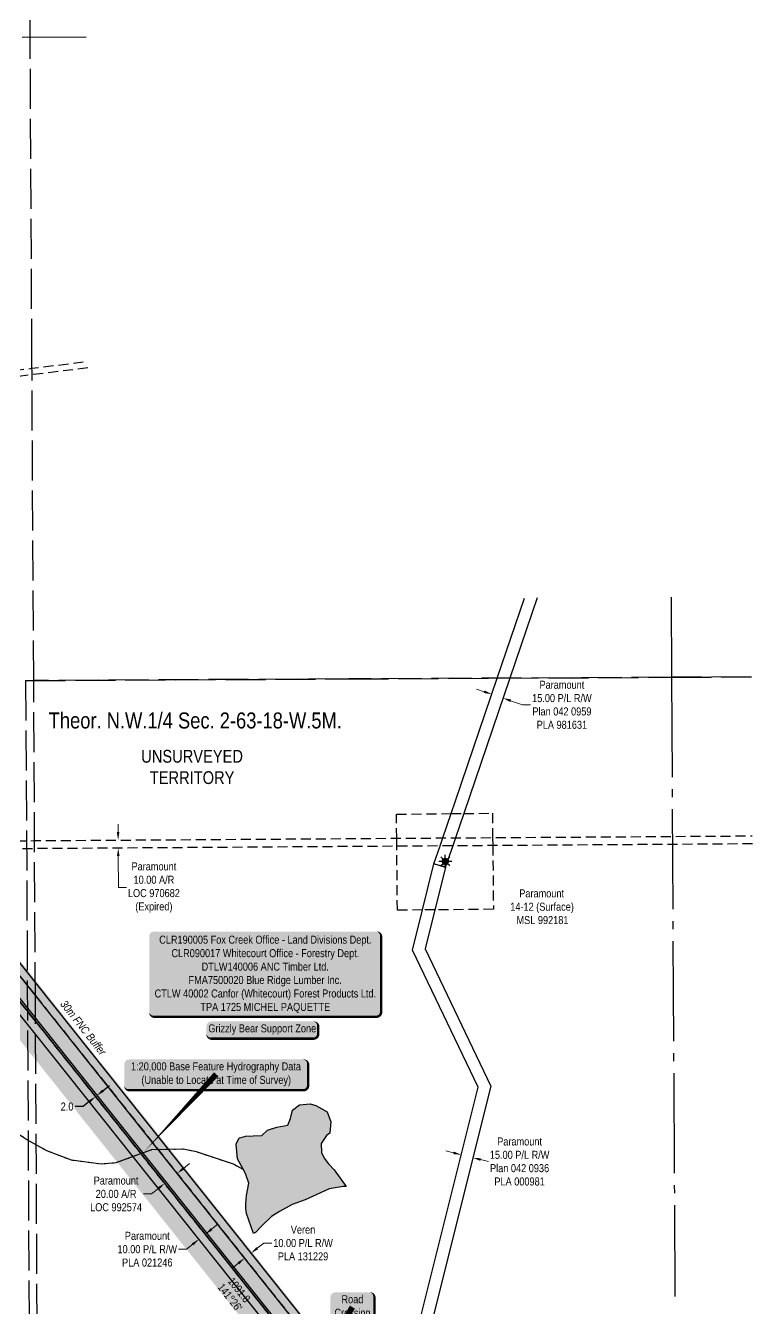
# Model space of a CAD drawing. Extents: x 518691 to 525422, y 6029591 to 6034645.
# Drawn here: x 524505 to 525414, y 6030524 to 6032127 of the extents above; entities that cross this region are included whole.
import ezdxf
from ezdxf.enums import TextEntityAlignment as Align

# ---------------------------------------------------------------- set-up
doc = ezdxf.new("R2010")
doc.units = 0
doc.header["$LTSCALE"] = 5
doc.header["$PDSIZE"] = 0.5
for name, pattern in [('foc-ACCESSROAD', [3.75, 2.5, -1.25]), ('foc-QUARTERLINE', [33, 25, -3, 2, -3]), ('foc-UNSURVEYED', [12.5, 10, -2.5]), ('foc-WHEELTRACKS', [2, 0.4, -1.6])]:
    doc.linetypes.add(name, pattern=pattern)
for name, color, linetype in [('AS-WILDLIFE-BLOCK', 131, 'Continuous'), ('C-RW', 13, 'Continuous'), ('C-SYMBOL', 7, 'Continuous'), ('CG-NOTES', 7, 'Continuous'), ('F-AR', 190, 'foc-ACCESSROAD'), ('F-RW', 190, 'Continuous'), ('F-WS', 190, 'foc-ACCESSROAD'), ('F-WS-S', 190, 'Continuous'), ('L-BD', 7, 'Continuous'), ('L-QSEC', 8, 'foc-QUARTERLINE'), ('L-UNS-T', 3, 'Continuous'), ('L-USEC', 7, 'foc-UNSURVEYED'), ('P-BUFFER-H 30m', 51, 'Continuous'), ('P-FNC BUFFER-T', 40, 'Continuous'), ('P-PROPOSED', 10, 'Continuous'), ('P-PROPOSED-H', 21, 'Continuous'), ('P-TXT', 4, 'Continuous'), ('T-WATER', 160, 'Continuous'), ('T-WATER-H', 133, 'Continuous'), ('T-WATER-P3', 160, 'foc-WHEELTRACKS'), ('T-WATER-T', 170, 'Continuous')]:
    doc.layers.add(name, color=color, linetype=linetype)
for name, color, linetype, lineweight in [('C-RW-T', 13, 'Continuous', 9), ('F-AR-T', 190, 'Continuous', 9), ('F-RW-T', 190, 'Continuous', 9), ('F-WS-T', 190, 'Continuous', 9)]:
    doc.layers.add(name, color=color, linetype=linetype, lineweight=lineweight)
doc.layers.add('P-75m DRAINAGE AREA', color=7, linetype='Continuous', true_color=0xf1f8f1)
doc.styles.add('175L', font='ARIALN.TTF', dxfattribs={"height": 20})
doc.styles.add('80', font='ARIALN.TTF', dxfattribs={"height": 10})
doc.styles.add('80CG', font='ARIALN.TTF', dxfattribs={"height": 10})
doc.styles.add('80L', font='ARIALN.TTF', dxfattribs={"height": 10})
doc.styles.add('80LS', font='ARIALNI.TTF', dxfattribs={"height": 10})
doc.styles.add('foc-LtypeFont', font='ARIALN.TTF', dxfattribs={"height": 7.35})
doc.linetypes.add('foc-TOPO-flowdirection-NOLINE', pattern='A,0,[">",foc-LtypeFont,S=0.3,R=0,X=0,Y=-0.945],-20,[">",foc-LtypeFont,S=0.3,R=0,X=0,Y=-0.945],0', length=20)
doc.dimstyles.new('Compass 5 000', dxfattribs={"dimscale": 5, "dimtxt": 9, "dimasz": 2, "dimexe": 0.2, "dimexo": 0.0625, "dimgap": 0.5, "dimtad": 0, "dimtih": 1, "dimtoh": 1, "dimzin": 0, "dimdsep": 46, "dimtxsty": '80CG', "dimcen": 0.1, "dimse1": 1, "dimse2": 1, "dimclrd": 256, "dimclrt": 256, "dimaunit": 1, "dimadec": 4, "dimazin": 0, "dimtfac": 0.06, "dimtofl": 0, "dimtmove": 0, "dimatfit": 1, "dimfxl": 0.2, "dimtolj": 1, "dimtzin": 0, "dimlwd": -1, "dimarcsym": 0})

# ---------------------------------------------------------------- blocks, each defined once
blk = doc.blocks.new('*D59')
at = {"layer": 'C-RW-T', "transparency": 16777216}
for p, q in [((524794.9, 6030599.1), (524803.2, 6030605.6)), ((524803.2, 6030605.6), (524813.2, 6030605.6)), ((524771.5, 6030580.4), (524763.7, 6030574.1))]:
    blk.add_line(p, q, dxfattribs=at)
for points in [[(524793.9, 6030600.4), (524796, 6030597.8), (524787.1, 6030592.8)], [(524770.4, 6030581.7), (524772.5, 6030579.1), (524779.3, 6030586.6)]]:
    blk.add_solid(points, dxfattribs=at)
at = {"layer": 'Defpoints', "color": 0, "transparency": 16777216}
for p in [(524779.2, 6030602.8), (524771.3, 6030596.6), (524787.1, 6030592.8)]:
    blk.add_point(p, dxfattribs=at)
at = {"layer": 'C-RW-T', "transparency": 16777216, "insert": (524852.3, 6030605.6), "char_height": 10, "attachment_point": 5, "style": '80CG'}
blk.add_mtext('\\A1;Veren\\P10.00 P/L R/W\\PPLA 131229', dxfattribs=at)
blk = doc.blocks.new('*D66')
at = {"layer": 'Defpoints', "color": 0, "transparency": 16777216}
for p in [(524621.1, 6031109.3), (524686.1, 6031109.7), (524686.2, 6031099.7)]:
    blk.add_point(p, dxfattribs=at)
at = {"layer": 'F-AR-T', "transparency": 16777216}
for p, q in [((524621.1, 6031119.3), (524621, 6031129.3)), ((524621.3, 6031089.3), (524621.5, 6031049.9)), ((524621.5, 6031049.9), (524631.5, 6031049.9))]:
    blk.add_line(p, q, dxfattribs=at)
for points in [[(524622.7, 6031119.3), (524619.4, 6031119.3), (524621.1, 6031109.3)], [(524622.9, 6031089.3), (524619.6, 6031089.3), (524621.2, 6031099.3)]]:
    blk.add_solid(points, dxfattribs=at)
at = {"layer": 'F-AR-T', "transparency": 16777216, "insert": (524665.8, 6031049.9), "char_height": 10, "attachment_point": 5, "style": '80CG'}
blk.add_mtext('\\A1;Paramount\\P10.00 A/R\\PLOC 970682\\P(Expired)', dxfattribs=at)
blk = doc.blocks.new('*D67')
at = {"layer": 'Defpoints', "color": 0, "transparency": 16777216}
for p in [(524639.8, 6030729.8), (524655.4, 6030742.2), (524694.9, 6030692.6)]:
    blk.add_point(p, dxfattribs=at)
at = {"layer": 'F-AR-T', "transparency": 16777216}
for p, q in [((524702.7, 6030698.8), (524710.5, 6030705.1)), ((524662.8, 6030667), (524652.8, 6030667)), ((524671.5, 6030674), (524662.8, 6030667))]:
    blk.add_line(p, q, dxfattribs=at)
for points in [[(524701.6, 6030700.1), (524703.7, 6030697.5), (524694.9, 6030692.6)], [(524670.4, 6030675.3), (524672.5, 6030672.7), (524679.3, 6030680.2)]]:
    blk.add_solid(points, dxfattribs=at)
at = {"layer": 'F-AR-T', "transparency": 16777216, "insert": (524618.5, 6030667), "char_height": 10, "attachment_point": 5, "style": '80CG'}
blk.add_mtext('\\A1;Paramount\\P20.00 A/R\\PLOC 992574', dxfattribs=at)
blk = doc.blocks.new('*D80')
at = {"layer": 'Defpoints', "color": 0, "transparency": 16777216}
for p in [(525058.8, 6030750.6), (525073.3, 6030747), (525050.1, 6030716)]:
    blk.add_point(p, dxfattribs=at)
at = {"layer": 'F-RW-T', "transparency": 16777216}
for p, q in [((525040.4, 6030718.4), (525030.7, 6030720.8)), ((525074.4, 6030709.9), (525084.1, 6030707.5))]:
    blk.add_line(p, q, dxfattribs=at)
for points in [[(525040.8, 6030720), (525040, 6030716.8), (525050.1, 6030716)], [(525074.8, 6030711.5), (525073.9, 6030708.3), (525064.6, 6030712.3)]]:
    blk.add_solid(points, dxfattribs=at)
at = {"layer": 'F-RW-T', "transparency": 16777216, "insert": (525123.1, 6030707.5), "char_height": 10, "attachment_point": 5, "style": '80CG'}
blk.add_mtext('\\A1;Paramount\\P15.00 P/L R/W\\PPlan 042 0936\\PPLA 000981', dxfattribs=at)
blk = doc.blocks.new('*D81')
at = {"layer": 'Defpoints', "color": 0, "transparency": 16777216}
for p in [(524690.9, 6030649.7), (524698.7, 6030655.9), (524722.2, 6030610.4)]:
    blk.add_point(p, dxfattribs=at)
at = {"layer": 'F-RW-T', "transparency": 16777216}
for p, q in [((524737.8, 6030622.8), (524745.6, 6030629.1)), ((524714.4, 6030604.1), (524706.5, 6030597.9)), ((524706.5, 6030597.9), (524696.5, 6030597.9))]:
    blk.add_line(p, q, dxfattribs=at)
for points in [[(524736.8, 6030624.1), (524738.9, 6030621.5), (524730, 6030616.6)], [(524713.3, 6030605.4), (524715.4, 6030602.8), (524722.2, 6030610.4)]]:
    blk.add_solid(points, dxfattribs=at)
at = {"layer": 'F-RW-T', "transparency": 16777216, "insert": (524657.5, 6030597.9), "char_height": 10, "attachment_point": 5, "style": '80CG'}
blk.add_mtext('\\A1;Paramount\\P10.00 P/L R/W\\PPLA 021246', dxfattribs=at)
blk = doc.blocks.new('*D82')
at = {"layer": 'Defpoints', "color": 0, "transparency": 16777216}
for p in [(525087, 6031287.7), (525101.1, 6031282.8), (525102.5, 6031286.7)]:
    blk.add_point(p, dxfattribs=at)
at = {"layer": 'F-RW-T', "transparency": 16777216}
for p, q in [((525078.8, 6031294.8), (525069.4, 6031298)), ((525111.9, 6031283.5), (525126.9, 6031278.4)), ((525126.9, 6031278.4), (525136.9, 6031278.4))]:
    blk.add_line(p, q, dxfattribs=at)
for points in [[(525079.4, 6031296.4), (525078.3, 6031293.2), (525088.3, 6031291.6)], [(525112.5, 6031285.1), (525111.4, 6031281.9), (525102.5, 6031286.7)]]:
    blk.add_solid(points, dxfattribs=at)
at = {"layer": 'F-RW-T', "transparency": 16777216, "insert": (525176, 6031278.4), "char_height": 10, "attachment_point": 5, "style": '80CG'}
blk.add_mtext('\\A1;Paramount\\P15.00 P/L R/W\\PPlan 042 0959\\PPLA 981631', dxfattribs=at)
blk = doc.blocks.new('*D83')
at = {"layer": 'Defpoints', "color": 0, "transparency": 16777216}
for p in [(524990.2, 6030476.4), (525004.8, 6030472.7), (525003.3, 6030466.7)]:
    blk.add_point(p, dxfattribs=at)
at = {"layer": 'F-RW-T', "transparency": 16777216}
for p, q in [((524979, 6030472.8), (524969.3, 6030475.2)), ((525013, 6030464.3), (525024, 6030461.5))]:
    blk.add_line(p, q, dxfattribs=at)
for points in [[(524979.4, 6030474.4), (524978.6, 6030471.2), (524988.7, 6030470.3)], [(525013.4, 6030465.9), (525012.6, 6030462.7), (525003.3, 6030466.7)]]:
    blk.add_solid(points, dxfattribs=at)
at = {"layer": 'F-RW-T', "transparency": 16777216, "insert": (525063, 6030461.5), "char_height": 10, "attachment_point": 5, "style": '80CG'}
blk.add_mtext('\\A1;Paramount\\P15.00 P/L R/W\\PPlan 042 0936\\PPLA 000981', dxfattribs=at)
blk = doc.blocks.new('*U56')
h = blk.add_hatch(color=255)
edge = h.paths.add_edge_path()
edge.add_line((-139, -54), (139, -54))
edge.add_arc((139, -48), 6, 270, 360)
edge.add_line((145, -48), (145, 46.5))
edge.add_arc((139, 46.5), 6, 0, 90)
edge.add_line((139, 52.5), (-139, 52.5))
edge.add_arc((-139, 46.5), 6, 90, 180)
edge.add_line((-145, 46.5), (-145, -48))
edge.add_arc((-139, -48), 6, 180, 270)
at = {"color": 44, "flags": 128}
blk.add_lwpolyline([(-139, -54, 3, 3, 0), (139, -54, 3, 3, 0.414214), (145, -48, 3, 3, 0), (145, 46.5, 3, 0, 0.414214), (139, 52.5, 0, 0, 0), (-139, 52.5, 0, 0, 0.414214), (-145, 46.5, 0, 0, 0), (-145, -48, 0, 3, 0.414214)], format="xyseb", close=True, dxfattribs=at)
at = {"color": 44, "style": '80'}
blk.add_attdef('ENTER_TEXT_001', (-36, -5), '', height=10, dxfattribs=at)
blk = doc.blocks.new('GAS')
h = blk.add_hatch(color=255)
h.dxf.hatch_style = 1
edge = h.paths.add_edge_path()
edge.add_arc((0, 0), 0.9, 0, 360)
for p, q in [((-0.81, 0), (-1.62, 0)), ((-0.57, 0.57), (-1.14, 1.14)), ((0, 0.81), (0, 1.62)), ((0.57, 0.57), (1.14, 1.14)), ((1.62, 0), (0.81, 0)), ((-0.57, -0.57), (-1.14, -1.14)), ((0, -0.81), (0, -1.62)), ((1.14, -1.14), (0.57, -0.57))]:
    blk.add_line(p, q)
blk.add_circle((0, 0), 0.8)
blk = doc.blocks.new('*D112')
at = {"layer": 'Defpoints', "color": 0, "transparency": 16777216}
for p in [(524592.8, 6030788.7), (524595.7, 6030785), (524597.3, 6030786.3)]:
    blk.add_point(p, dxfattribs=at)
at = {"layer": 'P-TXT', "transparency": 16777216}
for p, q in [((524602.2, 6030796.1), (524610.1, 6030802.4)), ((524585, 6030782.4), (524577.2, 6030776.2)), ((524577.2, 6030776.2), (524567.2, 6030776.2))]:
    blk.add_line(p, q, dxfattribs=at)
for points in [[(524601.2, 6030797.5), (524603.3, 6030794.8), (524594.4, 6030789.9)], [(524584, 6030783.7), (524586.1, 6030781.1), (524592.8, 6030788.7)]]:
    blk.add_solid(points, dxfattribs=at)
at = {"layer": 'P-TXT', "transparency": 16777216, "insert": (524557.2, 6030776.2), "char_height": 10, "attachment_point": 5, "style": '80CG'}
blk.add_mtext('\\A1;2.0', dxfattribs=at)
blk = doc.blocks.new('*U26')
h = blk.add_hatch(color=255)
edge = h.paths.add_edge_path()
edge.add_line((-109, -20), (109, -20))
edge.add_arc((109, -14), 6, 270, 360)
edge.add_line((115, -14), (115, 12.5))
edge.add_arc((109, 12.5), 6, 0, 90)
edge.add_line((109, 18.5), (-109, 18.5))
edge.add_arc((-109, 12.5), 6, 90, 180)
edge.add_line((-115, 12.5), (-115, -14))
edge.add_arc((-109, -14), 6, 180, 270)
at = {"color": 170, "flags": 128}
blk.add_lwpolyline([(-109, -20, 3, 3, 0), (109, -20, 3, 3, 0.414214), (115, -14, 3, 3, 0), (115, 12.5, 3, 0, 0.414214), (109, 18.5, 0, 0, 0), (-109, 18.5, 0, 0, 0.414214), (-115, 12.5, 0, 0, 0), (-115, -14, 0, 3, 0.414214)], format="xyseb", close=True, dxfattribs=at)
at = {"color": 170, "style": '80'}
blk.add_attdef('ENTER_TEXT_001', (-26.8, -4.9), '', height=10, dxfattribs=at)
blk = doc.blocks.new('*U114')
at = {"layer": 'T-WATER-T', "flags": 128}
blk.add_lwpolyline([(-91.3, -98, 0, 7.5, 0), (0, 0, 2, 2, 0)], format="xyseb", dxfattribs=at)
at = {"layer": 'T-WATER-T'}
ref = blk.add_blockref('*U26', (0, 0), dxfattribs=at)
ref.add_attrib('ENTER_TEXT_001', '1:20,000 Base Feature Hydrography Data', (-106.7, 4.9), dxfattribs={"layer": '0', "color": 170, "height": 10, "style": '80'})
ref.add_attrib('ENTER_TEXT_002', '(Unable to Locate at Time of Survey)', (-93.6, -12), dxfattribs={"layer": '0', "color": 170, "height": 10, "style": '80'})
blk = doc.blocks.new('*U117')
h = blk.add_hatch(color=59)
edge = h.paths.add_edge_path()
edge.add_line((-21.5, -20), (21.5, -20))
edge.add_arc((21.5, -14), 6, 270, 360)
edge.add_line((27.5, -14), (27.5, 12.5))
edge.add_arc((21.5, 12.5), 6, 0, 90)
edge.add_line((21.5, 18.5), (-21.5, 18.5))
edge.add_arc((-21.5, 12.5), 6, 90, 180)
edge.add_line((-27.5, 12.5), (-27.5, -14))
edge.add_arc((-21.5, -14), 6, 180, 270)
at = {"color": 1, "flags": 128}
blk.add_lwpolyline([(-21.5, -20, 3, 3, 0), (21.5, -20, 3, 3, 0.414214), (27.5, -14, 3, 3, 0), (27.5, 12.5, 3, 0, 0.414214), (21.5, 18.5, 0, 0, 0), (-21.5, 18.5, 0, 0, 0.414214), (-27.5, 12.5, 0, 0, 0), (-27.5, -14, 0, 3, 0.414214)], format="xyseb", close=True, dxfattribs=at)
blk.add_lwpolyline([(-46.5, -75.8, 0, 7.5, 0), (0, 0, 0, 0, 0)], format="xyseb", dxfattribs=at)
at = {"color": 1, "style": '80'}
blk.add_attdef('ENTER_TEXT_001', (-36, -5), '', height=10, dxfattribs=at)
blk = doc.blocks.new('*U124')
h = blk.add_hatch(color=255)
edge = h.paths.add_edge_path()
edge.add_line((-64, -11.5), (64, -11.5))
edge.add_arc((64, -5.5), 6, 270, 360)
edge.add_line((70, -5.5), (70, 4))
edge.add_arc((64, 4), 6, 0, 90)
edge.add_line((64, 10), (-64, 10))
edge.add_arc((-64, 4), 6, 90, 180)
edge.add_line((-70, 4), (-70, -5.5))
edge.add_arc((-64, -5.5), 6, 180, 270)
at = {"color": 131, "flags": 128}
blk.add_lwpolyline([(-64, -11.5, 3, 3, 0), (64, -11.5, 3, 3, 0.414214), (70, -5.5, 3, 3, 0), (70, 4, 3, 0, 0.414214), (64, 10, 0, 0, 0), (-64, 10, 0, 0, 0.414214), (-70, 4, 0, 0, 0), (-70, -5.5, 0, 3, 0.414214)], format="xyseb", close=True, dxfattribs=at)
at = {"color": 131, "style": '80'}
blk.add_attdef('ENTER_TEXT_001', (-36, -5), '', height=10, dxfattribs=at)

msp = doc.modelspace()

# ---------------------------------------------------------------- hatches: boundary and pattern name
at = {"layer": 'P-BUFFER-H 30m'}
h = msp.add_hatch(color=256, dxfattribs=at)
h.dxf.hatch_style = 1
edge = h.paths.add_edge_path()
edge.add_line((522844.747, 6032942.539), (522843.567, 6032944.15))
edge.add_line((522843.567, 6032944.15), (522353.986, 6033612.885))
edge.add_line((522353.986, 6033612.885), (522281.043, 6033712.516))
edge.add_arc((522305.237, 6033730.229), 29.984, 216.106155, 216.209042, ccw=False)
edge.add_line((522281.011, 6033712.56), (522006.108, 6034089.462))
edge.add_line((522006.108, 6034089.462), (521945.102, 6034102.892))
edge.add_arc((521951.549, 6034132.176), 29.984, 217.588402, 257.584128, ccw=False)
edge.add_line((521927.789, 6034113.885), (521926.783, 6034115.192))
edge.add_line((521926.783, 6034115.192), (521355.316, 6033701.106))
edge.add_line((521355.316, 6033701.106), (521282.978, 6033648.693))
edge.add_line((521282.978, 6033648.693), (521220.863, 6033603.423))
edge.add_arc((521203.202, 6033627.655), 29.984, 180.271517, 306.08468, ccw=False)
edge.add_line((521173.218, 6033627.513), (521173.206, 6033629.979))
edge.add_arc((521203.191, 6033630.121), 29.984, 126.08468, 180.271517, ccw=False)
edge.add_line((521185.53, 6033654.353), (521246.516, 6033698.799))
edge.add_arc((521264.176, 6033674.568), 29.984, 125.92532, 126.08468, ccw=False)
edge.add_line((521246.583, 6033698.849), (521318.957, 6033751.287))
edge.add_line((521318.957, 6033751.287), (521915.582, 6034183.603))
edge.add_arc((521933.176, 6034159.322), 29.984, 37.588402, 125.927139, ccw=False)
edge.add_line((521956.936, 6034177.612), (521969.794, 6034160.909))
edge.add_line((521969.794, 6034160.909), (522031.259, 6034147.377))
edge.add_arc((522024.812, 6034118.094), 29.984, 36.106155, 77.584128, ccw=False)
edge.add_line((522049.038, 6034135.764), (522331.061, 6033749.1))
edge.add_line((522331.061, 6033749.1), (522403.987, 6033649.492))
edge.add_line((522403.987, 6033649.492), (522894.864, 6032978.987))
edge.add_line((522894.864, 6032978.987), (523031.754, 6032792.003))
edge.add_line((523031.754, 6032792.003), (523255.287, 6032490.823))
edge.add_arc((523231.209, 6032472.953), 29.984, 36.347782, 36.582397, ccw=False)
edge.add_line((523255.36, 6032490.724), (523327.669, 6032392.459))
edge.add_line((523327.669, 6032392.459), (523698.84, 6031887.466))
edge.add_line((523698.84, 6031887.466), (523760.357, 6031872.476))
edge.add_arc((523753.259, 6031843.344), 29.984, 38.307171, 76.305951, ccw=False)
edge.add_line((523776.788, 6031861.931), (524348.048, 6031138.776))
edge.add_arc((524324.519, 6031120.189), 29.984, 37.74167, 38.307171, ccw=False)
edge.add_line((524348.23, 6031138.543), (524369.315, 6031111.303))
edge.add_line((524369.315, 6031111.303), (524415.298, 6031062.576))
edge.add_arc((524393.49, 6031041.996), 29.984, 38.556384, 43.339832, ccw=False)
edge.add_line((524416.938, 6031060.685), (525097.242, 6030207.151))
edge.add_arc((525073.794, 6030188.462), 29.984, 29.646613, 38.556384, ccw=False)
edge.add_line((525099.853, 6030203.294), (525136.421, 6030139.045))
edge.add_arc((525110.362, 6030124.214), 29.984, -51.087541, 29.646613, ccw=False)
edge.add_line((525129.196, 6030100.882), (525076.58, 6030058.408))
edge.add_arc((525057.746, 6030081.739), 29.984, 218.912459, 308.912459, ccw=False)
edge.add_line((525034.415, 6030062.905), (525033.159, 6030064.461))
edge.add_arc((525056.491, 6030083.295), 29.984, 128.912459, 218.912459, ccw=False)
edge.add_line((525037.656, 6030106.626), (525069.116, 6030132.022))
edge.add_line((525069.116, 6030132.022), (525047.23, 6030170.476))
edge.add_line((525047.23, 6030170.476), (524369.312, 6031021.017))
edge.add_line((524369.312, 6031021.017), (524323.173, 6031069.91))
edge.add_arc((524344.981, 6031090.489), 29.984, 217.74167, 223.339832, ccw=False)
edge.add_line((524321.269, 6031072.136), (524299.324, 6031100.487))
edge.add_line((524299.324, 6031100.487), (523734.988, 6031814.877))
edge.add_line((523734.988, 6031814.877), (523672.863, 6031830.014))
edge.add_arc((523679.961, 6031859.146), 29.984, 216.315971, 256.305951, ccw=False)
edge.add_line((523655.801, 6031841.388), (523277.748, 6032355.745))
edge.add_line((523277.748, 6032355.745), (523205.486, 6032453.946))
edge.add_line((523205.486, 6032453.946), (522981.931, 6032755.156))
edge.add_arc((523006.009, 6032773.026), 29.984, 216.207959, 216.5824, ccw=False)
edge.add_line((522981.815, 6032755.313), (522844.747, 6032942.539))
at = {"layer": 'P-PROPOSED-H'}
h = msp.add_hatch(color=256, dxfattribs=at)
h.dxf.hatch_style = 1
h.paths.add_polyline_path([(522868.939, 6032960.253), (522867.758, 6032961.866), (522378.18, 6033630.598), (522305.237, 6033730.229), (522023.643, 6034116.304), (521951.549, 6034132.176), (521932.776, 6034156.563), (521337.723, 6033725.386), (521265.352, 6033672.95), (521203.202, 6033627.655), (521203.191, 6033630.121), (521264.176, 6033674.568), (521336.549, 6033727.006), (521933.176, 6034159.322), (521952.69, 6034133.972), (522024.812, 6034118.094), (522306.852, 6033731.409), (522379.794, 6033631.779), (522870.67, 6032961.274), (523007.618, 6032774.212), (523231.209, 6032472.953), (523303.518, 6032374.688), (523681.141, 6031860.916), (523753.259, 6031843.344), (524324.519, 6031120.189), (524346.501, 6031091.79), (524393.49, 6031041.996), (525073.794, 6030188.462), (525110.362, 6030124.214), (525057.746, 6030081.739), (525056.491, 6030083.295), (525107.784, 6030124.702), (525072.134, 6030187.338), (524391.979, 6031040.685), (524344.981, 6031090.489), (524322.945, 6031118.958), (523752.117, 6031841.565), (523679.961, 6031859.146), (523301.908, 6032373.503), (523229.6, 6032471.767), (523006.009, 6032773.026)])
at = {"layer": 'T-WATER-H'}
h = msp.add_hatch(color=256, dxfattribs=at)
h.dxf.hatch_style = 1
h.paths.add_polyline_path([(524790.178, 6030617.696), (524781.715, 6030642.757), (524780.685, 6030648.356), (524780.655, 6030654.986), (524781.634, 6030665.175), (524784.633, 6030680.462), (524780.523, 6030692.671), (524770.282, 6030710.968), (524768.691, 6030729.296), (524772.231, 6030736.954), (524774.986, 6030737.653), (524780.36, 6030739.014), (524790.02, 6030739.564), (524800.7, 6030740.115), (524807.8, 6030746.753), (524819.489, 6030750.362), (524833.209, 6030752.962), (524836.739, 6030761.121), (524839.248, 6030771.829), (524847.868, 6030778.479), (524861.088, 6030779.548), (524868.218, 6030777.538), (524875.868, 6030773.489), (524882.488, 6030769.439), (524887.108, 6030757.23), (524885.639, 6030742.963), (524881.495, 6030740.042), (524875, 6030730.195), (524875.55, 6030718.986), (524878.621, 6030711.867), (524884.241, 6030704.757), (524891.391, 6030697.149), (524906.226, 6030676.316), (524902.662, 6030676.301), (524884.862, 6030673.181), (524868.613, 6030665.992), (524854.903, 6030659.834), (524838.734, 6030653.663), (524822.915, 6030644.946), (524812.755, 6030638.797), (524801.096, 6030627.549), (524792.996, 6030618.861)])

# ---------------------------------------------------------------- linework, layer by layer
at = {"layer": 'C-RW'}
for points in [[(524843.324, 6030506.248), (524517.601, 6030915.107), (524487.235, 6030953.225), (524407.126, 6031053.778), (524364.736, 6031099.029), (524361.206, 6031102.796), (524356.127, 6031109.225), (524353.428, 6031112.579), (524199.78, 6031307.176), (523951.557, 6031621.547), (523945.756, 6031628.894), (523863.118, 6031733.565), (523861.996, 6031734.986), (523764.099, 6031858.993), (523692.234, 6031876.484), (523674.58, 6031900.49), (523522.029, 6032107.935)], [(523534.399, 6032107.998), (523674.491, 6031917.497), (523698.136, 6031885.343), (523769.814, 6031867.897), (523957.369, 6031630.328), (523963.169, 6031622.982), (524212.474, 6031307.239), (524361.248, 6031118.815), (524363.948, 6031115.462), (524368.794, 6031109.328), (524369.152, 6031108.945), (524372.036, 6031105.867), (524378.722, 6031098.73), (524414.701, 6031060.324), (524487.147, 6030969.389), (524517.513, 6030931.271), (524856.062, 6030506.311)]]:
    msp.add_lwpolyline(points, dxfattribs=at)
at = {"layer": 'F-AR', "flags": 128}
for points in [[(522779.259, 6031480.65), (522849.056, 6031489.373), (522879.197, 6031493.141), (523484.017, 6031568.736), (523536.822, 6031578.401), (523676.183, 6031595.615), (523910.776, 6031624.575), (523922.382, 6031626.008), (523945.756, 6031628.894), (523957.369, 6031630.328), (524483.202, 6031695.292), (524513.341, 6031699.014), (524583.137, 6031707.635)], [(524583.181, 6031699.578), (524513.385, 6031690.957), (524483.246, 6031687.234), (523963.169, 6031622.982), (523951.557, 6031621.547), (523928.185, 6031618.661), (523916.58, 6031617.228), (523676.225, 6031587.557), (523537.802, 6031570.46), (523485.009, 6031560.795), (522879.237, 6031485.082), (522849.097, 6031481.315), (522779.299, 6031472.591)], [(525414.169, 6031104.561), (525314.171, 6031103.897), (525089.521, 6031102.391), (525039.488, 6031102.057), (525023.612, 6031101.952), (524969.49, 6031101.591), (524516.604, 6031098.6), (524486.446, 6031098.399), (524416.123, 6031097.932), (524378.722, 6031098.73), (524364.736, 6031099.029), (524361.206, 6031102.796), (524356.127, 6031109.225), (524369.152, 6031108.945), (524416.198, 6031107.935), (524486.392, 6031108.402), (524516.55, 6031108.602), (524969.384, 6031111.596), (525027.032, 6031111.979), (525042.907, 6031112.085), (525089.414, 6031112.396), (525314.115, 6031113.9), (525414.113, 6031114.564)]]:
    msp.add_lwpolyline(points, dxfattribs=at)
at = {"layer": 'F-AR'}
msp.add_lwpolyline([(524818.046, 6030506.121), (524517.777, 6030882.856), (524487.41, 6030920.954), (524391.979, 6031040.685), (524346.116, 6031089.277), (524344.981, 6031090.489), (524361.206, 6031102.796), (524364.736, 6031099.029), (524407.126, 6031053.778), (524487.235, 6030953.225), (524517.601, 6030915.107), (524843.324, 6030506.248)], dxfattribs=at)
at = {"layer": 'F-RW'}
for points in [[(525145.18, 6031411.935), (525111.008, 6031311.749), (525053.284, 6031142.513), (525042.907, 6031112.085), (525039.488, 6031102.057), (525030.617, 6031076.161), (525030.453, 6031075.571), (525030.287, 6031074.943), (525016.059, 6031079.812), (525023.612, 6031101.952), (525027.032, 6031111.979), (525037.386, 6031142.344), (525042.87, 6031158.422), (525095.141, 6031311.669), (525129.312, 6031411.856)], [(524805.316, 6030506.058), (524517.864, 6030866.702), (524487.498, 6030904.799), (524384.405, 6031034.139), (524346.636, 6031074.087), (524338.032, 6031075.175), (524332.32, 6031080.859), (524321.492, 6031091.634), (524317.99, 6031095.065), (524310.773, 6031102.133), (524321.373, 6031112.853), (524322.094, 6031112.14), (524332.041, 6031102.303), (524344.363, 6031090.019), (524344.962, 6031089.423), (524346.116, 6031089.277), (524391.979, 6031040.685), (524487.41, 6030920.954), (524517.777, 6030882.854), (524818.046, 6030506.122)], [(524997.884, 6030507.022), (525071.184, 6030800.308), (524989.033, 6030971.687), (525001.59, 6031021.923), (525016.059, 6031079.812), (525030.617, 6031076.161), (525030.453, 6031075.571), (525030.287, 6031074.943), (525017.085, 6031022.087), (525004.889, 6030973.294), (525087.039, 6030801.916), (525013.356, 6030507.1)]]:
    msp.add_lwpolyline(points, dxfattribs=at)
at = {"layer": 'F-WS'}
msp.add_lwpolyline([(525001.59, 6031021.923), (524970.342, 6031021.59), (524969.49, 6031101.591), (524969.437, 6031106.609), (524969.384, 6031111.596), (524969.064, 6031141.617), (525037.386, 6031142.344), (525053.284, 6031142.513), (525089.09, 6031142.895), (525089.414, 6031112.396), (525089.521, 6031102.391), (525090.368, 6031022.868), (525017.085, 6031022.087), (525001.59, 6031021.923)], close=True, dxfattribs=at)
at = {"layer": 'L-QSEC'}
for p, q in [((524501.051, 6032112.86), (524580.934, 6032113.261)), ((525313, 6031312.776), (525317.341, 6030538.64))]:
    msp.add_line(p, q, dxfattribs=at)
msp.add_lwpolyline([(525312.46, 6031412.775), (525313, 6031312.776)], dxfattribs=at)
at = {"layer": 'L-USEC'}
for p, q in [((524511.091, 6032112.909), (524510.547, 6032212.917)), ((524513.277, 6031710.845), (524511.091, 6032112.909)), ((524515.462, 6031308.774), (524513.277, 6031710.845)), ((524505.42, 6031308.733), (524514.231, 6029687.12)), ((524505.425, 6031308.724), (524909.2, 6031310.75)), ((524909.2, 6031310.75), (524515.462, 6031308.774)), ((524517.647, 6030906.711), (524515.462, 6031308.774)), ((525312.999, 6031312.776), (524909.2, 6031310.75)), ((524909.2, 6031310.75), (525312.999, 6031312.776)), ((525412.998, 6031313.278), (525312.999, 6031312.776)), ((525312.999, 6031312.776), (525412.998, 6031313.278)), ((524519.832, 6030504.642), (524517.647, 6030906.711))]:
    msp.add_line(p, q, dxfattribs=at)
at = {"layer": 'T-WATER'}
msp.add_lwpolyline([(524790.178, 6030617.696), (524781.715, 6030642.757), (524780.685, 6030648.356), (524780.655, 6030654.986), (524781.634, 6030665.175), (524784.633, 6030680.462), (524780.523, 6030692.671), (524770.282, 6030710.968), (524768.691, 6030729.296), (524772.231, 6030736.954), (524774.986, 6030737.653), (524780.36, 6030739.014), (524790.02, 6030739.564), (524800.7, 6030740.115), (524807.8, 6030746.753), (524819.489, 6030750.362), (524833.209, 6030752.962), (524836.739, 6030761.121), (524839.248, 6030771.829), (524847.868, 6030778.479), (524861.088, 6030779.548), (524868.218, 6030777.538), (524875.868, 6030773.489), (524882.488, 6030769.439), (524887.108, 6030757.23), (524885.639, 6030742.963), (524881.495, 6030740.042), (524875, 6030730.195), (524875.55, 6030718.986), (524878.621, 6030711.867), (524884.241, 6030704.757), (524891.391, 6030697.149), (524906.226, 6030676.316), (524902.662, 6030676.301), (524884.862, 6030673.181), (524868.613, 6030665.992), (524854.903, 6030659.834), (524838.734, 6030653.663), (524822.915, 6030644.946), (524812.755, 6030638.797), (524801.096, 6030627.549), (524792.996, 6030618.861), (524790.178, 6030617.696)], close=True, dxfattribs=at)
at = {"layer": 'T-WATER-P3', "flags": 128}
msp.add_lwpolyline([(524778.068, 6030697.057), (524765.141, 6030704.082), (524718.922, 6030719.468), (524702.242, 6030722.841), (524662.911, 6030721.989), (524618.116, 6030705.794), (524599.795, 6030704.131), (524562.71, 6030709.093), (524532.018, 6030720.81), (524505.725, 6030735.33), (524493.272, 6030743.969), (524462.723, 6030775.616), (524439.016, 6030792.408), (524425.422, 6030799.67), (524394.121, 6030810.071), (524376.485, 6030813.628), (524339.938, 6030817.867), (524288.168, 6030827.695), (524256.985, 6030836.953), (524242.005, 6030843.561), (524201.571, 6030865.767), (524177.39, 6030883.4), (524148.108, 6030915.943), (524106.617, 6030957.963), (524074.374, 6030986.978), (524044.014, 6031018.985), (524020.13, 6031036.738), (524007.196, 6031044.777), (523939.496, 6031079.526), (523927.466, 6031087.743), (523905.272, 6031106.749), (523879.883, 6031122.166), (523864.467, 6031126.555), (523847.307, 6031129.268), (523829.302, 6031130.966), (523814.343, 6031128.791), (523805.612, 6031150.76), (523785.852, 6031192.448), (523777.623, 6031204.969), (523742.034, 6031250.987), (523712.443, 6031281.549), (523671.467, 6031331.204)], dxfattribs=at)
at = {"layer": 'T-WATER-P3', "linetype": 'foc-TOPO-flowdirection-NOLINE', "flags": 128}
msp.add_lwpolyline([(524778.068, 6030697.057), (524765.141, 6030704.082), (524718.922, 6030719.468), (524702.242, 6030722.841), (524662.911, 6030721.989), (524618.116, 6030705.794), (524599.795, 6030704.131), (524562.71, 6030709.093), (524532.018, 6030720.81), (524505.725, 6030735.33), (524493.272, 6030743.969), (524462.723, 6030775.616), (524439.016, 6030792.408), (524425.422, 6030799.67), (524394.121, 6030810.071), (524376.485, 6030813.628), (524339.938, 6030817.867), (524288.168, 6030827.695), (524256.985, 6030836.953), (524242.005, 6030843.561), (524201.571, 6030865.767), (524177.39, 6030883.4), (524148.108, 6030915.943), (524106.617, 6030957.963), (524074.374, 6030986.978), (524044.014, 6031018.985), (524020.13, 6031036.738), (524007.196, 6031044.777), (523939.496, 6031079.526), (523927.466, 6031087.743), (523905.272, 6031106.749), (523879.883, 6031122.166), (523864.467, 6031126.555), (523847.307, 6031129.268), (523829.302, 6031130.966), (523814.343, 6031128.791), (523805.612, 6031150.76), (523785.852, 6031192.448), (523777.623, 6031204.969), (523742.034, 6031250.987), (523712.443, 6031281.549), (523671.467, 6031331.204)], dxfattribs=at)

# ---------------------------------------------------------------- block references
ref = msp.add_blockref('*U56', (524804.966, 6030942.481))
ref.add_attrib('ENTER_TEXT_001', 'CLR190005 Fox Creek Office - Land Divisions Dept.', (524672.422, 6030979.823), dxfattribs={"color": 44, "height": 10, "style": '80'})
ref.add_attrib('ENTER_TEXT_002', 'CLR090017 Whitecourt Office - Forestry Dept.', (524687.708, 6030962.979), dxfattribs={"color": 44, "height": 10, "style": '80'})
ref.add_attrib('ENTER_TEXT_003', 'DTLW140006 ANC Timber Ltd.', (524725.447, 6030946.135), dxfattribs={"color": 44, "height": 10, "style": '80'})
ref.add_attrib('ENTER_TEXT_004', 'FMA7500020 Blue Ridge Lumber Inc.', (524709.134, 6030929.428), dxfattribs={"color": 44, "height": 10, "style": '80'})
ref.add_attrib('ENTER_TEXT_005', 'CTLW 40002 Canfor (Whitecourt) Forest Products Ltd.', (524666.699, 6030912.584), dxfattribs={"color": 44, "height": 10, "style": '80'})
ref.add_attrib('ENTER_TEXT_006', 'TPA 1725 MICHEL PAQUETTE', (524723.963, 6030895.739), dxfattribs={"color": 44, "height": 10, "style": '80'})
at = {"layer": 'AS-WILDLIFE-BLOCK', "color": 2}
ref = msp.add_blockref('*U124', (524801.409, 6030872.593), dxfattribs=dict(at, xscale=0.9989662672890001, yscale=0.9989662672890001, zscale=0.9989662672890001))
ref.add_attrib('ENTER_TEXT_001', 'Grizzly Bear Support Zone', (524733.914, 6030868.978), dxfattribs={"layer": '0', "color": 131, "height": 9.98966, "style": '80'})
at = {"layer": 'CG-NOTES'}
ref = msp.add_blockref('*U117', (524914.049, 6030525.494), dxfattribs=dict(at, xscale=0.9994769999999975, yscale=0.9994769999999975, zscale=0.9994769999999975))
ref.add_attrib('ENTER_TEXT_001', 'Road', (524900.345, 6030530.383), dxfattribs={"layer": '0', "color": 1, "height": 9.9948, "style": '80'})
ref.add_attrib('ENTER_TEXT_002', 'Crossing', (524891.584, 6030513.548), dxfattribs={"layer": '0', "color": 1, "height": 9.9948, "style": '80'})
at = {"layer": 'F-WS-S', "xscale": 5.000000000000016, "yscale": 5.000000000000016, "zscale": 5.000000000000016}
msp.add_blockref('GAS', (525030.189, 6031082.659), dxfattribs=at)
at = {"layer": 'P-75m DRAINAGE AREA', "color": 6, "xscale": 0.999483, "yscale": 0.999483, "zscale": 0.999483}
msp.add_blockref('*U114', (524743.747, 6030816.56), dxfattribs=at)

# ---------------------------------------------------------------- texts
at = {"layer": 'C-SYMBOL', "color": 3, "style": '175L'}
msp.add_text('Theor. N.W.1/4 Sec. 2-63-18-W.5M.', height=20, dxfattribs=at).set_placement((524717.563, 6031242.836), align=Align.BOTTOM_CENTER)
at = {"layer": 'F-WS-T', "insert": (525089.58, 6031047.686), "char_height": 10, "attachment_point": 1, "style": '80L'}
msp.add_mtext_dynamic_manual_height_columns('\\pi33.112;Paramount\\P\\pi21.823;14-12 (Surface)\\P\\pi29.661;MSL 992181', width=121.31291, gutter_width=50, heights=[0], dxfattribs=at)
at = {"layer": 'L-BD', "style": '80L'}
msp.add_text("141°26'", height=9.9948, rotation=308.5564, dxfattribs=at).set_placement((524760.964, 6030537.653), align=Align.MIDDLE)
at = {"layer": 'L-BD', "insert": (524776.306, 6030550.144), "char_height": 9.9948, "width": 29.81028, "attachment_point": 2, "rotation": 308.5564, "style": '80L', "bg_fill": 1, "box_fill_scale": 1.15, "bg_fill_color": 51, "bg_fill_transparency": 0}
msp.add_mtext('1091.8', dxfattribs=at)
at = {"layer": 'L-UNS-T', "color": 3, "insert": (524713.556, 6031200.611), "char_height": 16, "attachment_point": 5, "style": '80L'}
msp.add_mtext_dynamic_manual_height_columns('UNSURVEYED TERRITORY', width=126.41375, gutter_width=47.5, heights=[0], dxfattribs=at)

# ---------------------------------------------------------------- dimensions: what is measured, and where the dimension line sits
at = {"layer": 'C-RW-T'}
dim = msp.add_linear_dim(base=(524787.127, 6030592.84), p1=(524771.342, 6030596.603), p2=(524779.165, 6030602.835), angle=38.542882, text='Veren\\P10.00 P/L R/W\\PPLA 131229', dimstyle='Compass 5 000', dxfattribs=at)
dim.commit()
dim.dimension.update_dxf_attribs({"geometry": '*D59', "text_midpoint": (524852.269, 6030605.631), "dimtype": 161})
at = {"layer": 'F-AR-T'}
for base, p1, p2, angle, text, picture, middle in [((524621.137, 6031109.294), (524686.15, 6031099.72), (524686.084, 6031109.723), 90.378795, 'Paramount\\P10.00 A/R\\PLOC 970682\\P(Expired)', '*D66', (524665.8, 6031049.91)), ((524694.864, 6030692.601), (524639.788, 6030729.773), (524655.364, 6030742.182), 38.542962, 'Paramount\\P20.00 A/R\\PLOC 992574', '*D67', (524618.481, 6030667.034))]:
    dim = msp.add_linear_dim(base=base, p1=p1, p2=p2, angle=angle, text=text, dimstyle='Compass 5 000', dxfattribs=at)
    dim.commit()
    dim.dimension.update_dxf_attribs({"geometry": picture, "text_midpoint": middle, "dimtype": 161})
at = {"layer": 'F-RW-T'}
for base, p1, p2, angle, text, picture, middle in [((525102.474, 6031286.732), (525086.959, 6031287.683), (525101.148, 6031282.843), 341.166639, 'Paramount\\P15.00 P/L R/W\\PPlan 042 0959\\PPLA 981631', '*D82', (525175.983, 6031278.402)), ((525050.104, 6030715.966), (525073.316, 6030747.008), (525058.771, 6030750.644), 165.967681, 'Paramount\\P15.00 P/L R/W\\PPlan 042 0936\\PPLA 000981', '*D80', (525123.138, 6030707.482)), ((524722.183, 6030610.359), (524698.668, 6030655.899), (524690.851, 6030649.668), 218.556639, 'Paramount\\P10.00 P/L R/W\\PPLA 021246', '*D81', (524657.457, 6030597.893)), ((525003.261, 6030466.715), (524990.223, 6030476.373), (525004.766, 6030472.738), 345.967298, 'Paramount\\P15.00 P/L R/W\\PPlan 042 0936\\PPLA 000981', '*D83', (525063.05, 6030461.54))]:
    dim = msp.add_linear_dim(base=base, p1=p1, p2=p2, angle=angle, text=text, dimstyle='Compass 5 000', dxfattribs=at)
    dim.commit()
    dim.dimension.update_dxf_attribs({"geometry": picture, "text_midpoint": middle, "dimtype": 161})
at = {"layer": 'P-TXT', "color": 6}
dim = msp.add_aligned_dim(p1=(524597.296, 6030786.295), p2=(524595.733, 6030785.049), distance=-4.629, text='2.0', dimstyle='Compass 5 000', dxfattribs=at)
dim.commit()
dim.dimension.update_dxf_attribs({"geometry": '*D112', "text_midpoint": (524557.187, 6030776.203)})

# ---------------------------------------------------------------- next in the draw order: texts
at = {"layer": 'P-FNC BUFFER-T', "insert": (524555.669, 6030910.615), "char_height": 9.99474, "attachment_point": 1, "rotation": 308.294021, "style": '80LS', "bg_fill": 2}
msp.add_mtext_dynamic_manual_height_columns('\\pi0.38526;30m FNC Buffer', width=83.85098, gutter_width=49.947, heights=[0], dxfattribs=at)

# ---------------------------------------------------------------- next in the draw order: linework, layer by layer
at = {"layer": 'P-PROPOSED'}
msp.add_lwpolyline([(523303.518, 6032374.688), (523681.141, 6031860.916), (523753.259, 6031843.344), (524324.519, 6031120.189), (524346.501, 6031091.79), (524393.49, 6031041.996), (525073.794, 6030188.462), (525110.362, 6030124.214), (525057.746, 6030081.739), (525056.491, 6030083.295), (525107.784, 6030124.702), (525072.134, 6030187.338), (524391.979, 6031040.685), (524344.981, 6031090.489), (524322.945, 6031118.958), (523752.117, 6031841.565), (523679.961, 6031859.146), (523301.908, 6032373.503)], dxfattribs=at)

doc.saveas('drawing.dxf')
